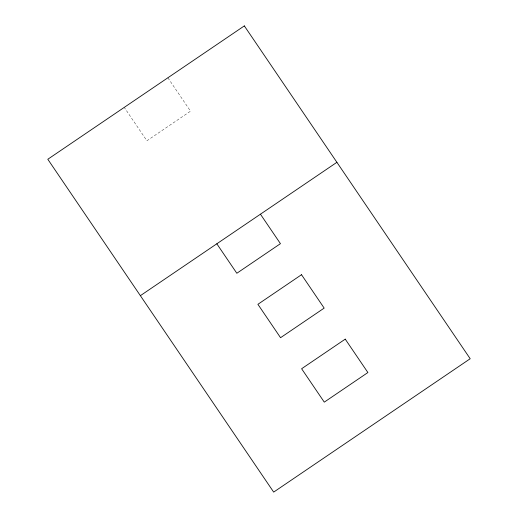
<?xml version="1.0" encoding="UTF-8"?>
<svg xmlns="http://www.w3.org/2000/svg" width="518" height="518" viewBox="0 0 518 518"><rect width="100%" height="100%" fill="white"/><g stroke="black" fill="none" stroke-linecap="round" stroke-linejoin="round"><path stroke-width="0.39" stroke-dasharray="2.59 1.94" d="M167.877 77.784L190.533 111.169L146.918 140.773L124.255 107.381"/><path stroke-width="0.78" d="M140.372 295.674L336.901 162.309M260.444 214.193L280.445 243.667L236.83 273.264L216.828 243.79M244.328 25.9L47.805 159.266L273.672 492.1L470.195 358.734L244.328 25.9M301.515 274.708L257.899 304.312L280.555 337.704L324.171 308.1L301.515 274.708M345.241 339.141L301.618 368.745L324.281 402.136L367.897 372.533L345.241 339.141"/></g></svg>
